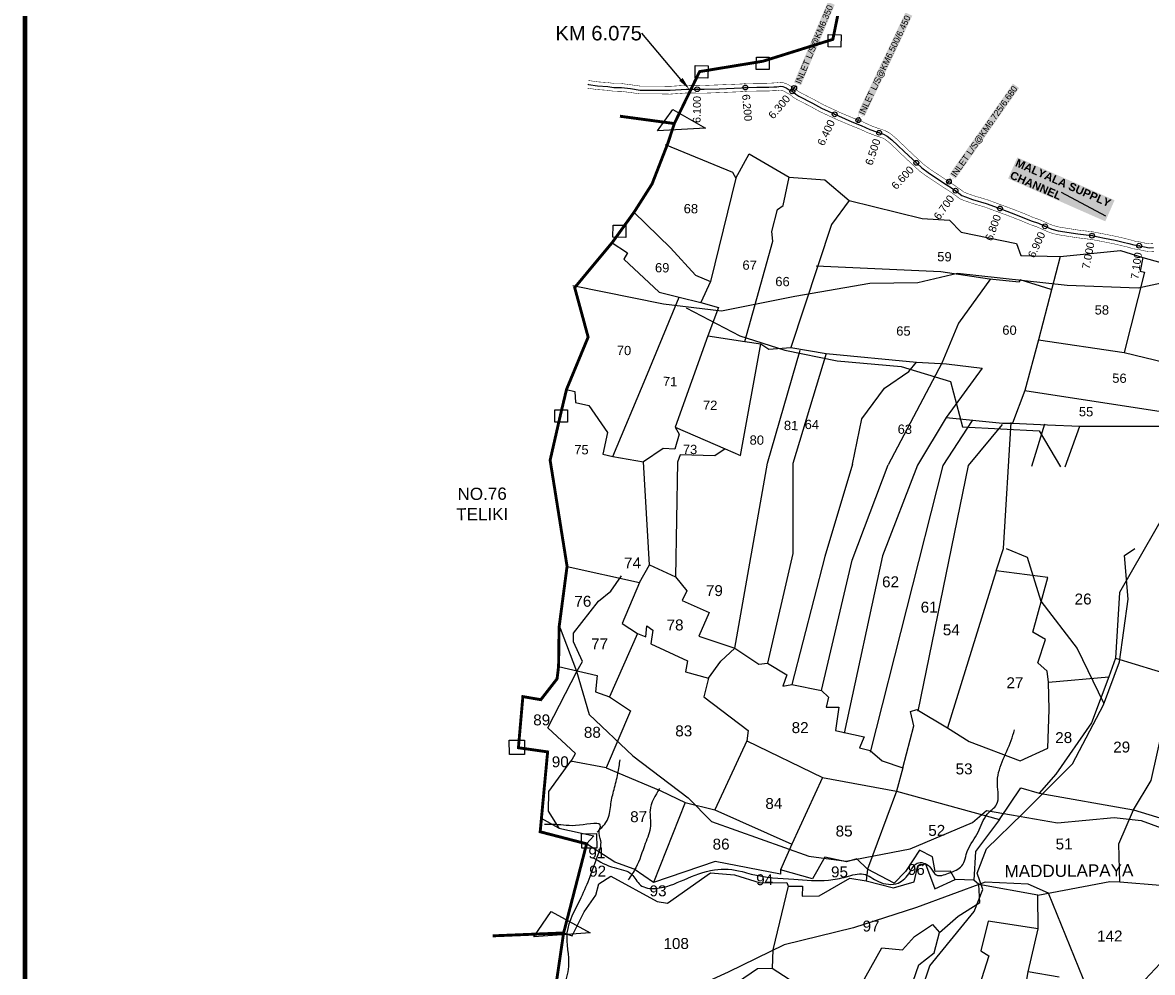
# Model space of a CAD drawing. Header units: inches. Extents: x 200798 to 217883, y 1619867 to 1626420.
# Drawn here: x 200798 to 203140, y 1622297 to 1624264 of the extents above; entities that cross this region are included whole.
import ezdxf
from ezdxf import colors
from ezdxf.entities.mleader import LeaderData, LeaderLine
from ezdxf.enums import TextEntityAlignment as Align
from ezdxf.math import Vec2, Vec3

# ---------------------------------------------------------------- set-up
doc = ezdxf.new("R2010")
doc.units = ezdxf.units.IN
doc.header["$LTSCALE"] = 15
doc.header["$MEASUREMENT"] = 0
doc.header["$PDMODE"] = 32
doc.header["$PDSIZE"] = 10
doc.linetypes.add('HIDDEN2', pattern=[0.1875, 0.125, -0.0625])
for name, color, linetype in [('CANAL1', 7, 'Continuous'), ('CHANAGE', 1, 'Continuous'), ('DIMENSION', 7, 'Continuous'), ('PLOT', 7, 'Continuous'), ('POINT', 2, 'Continuous'), ('RE REMARKS', 7, 'Continuous'), ('ROAD', 1, 'Continuous'), ('STREAM', 4, 'Continuous'), ('STRUCTURE', 5, 'Continuous'), ('TEXT', 1, 'Continuous'), ('text2', 7, 'Continuous'), ('Unknown_Line_Type', 7, 'Continuous'), ('VILLAGAE BOUNDRY STONES', 1, 'Continuous'), ('VILLAGE BOUNDRY', 5, 'Continuous'), ('VILLAGE STONES', 240, 'Continuous')]:
    doc.layers.add(name, color=color, linetype=linetype)
doc.styles.get("Standard").update_dxf_attribs({"font": 'arial.ttf'})
doc.dimstyles.get("Standard").update_dxf_attribs({"dimtxt": 0.18, "dimasz": 0.18, "dimexe": 0.18, "dimexo": 0.0625, "dimgap": 0.09, "dimtad": 0, "dimtih": 1, "dimtoh": 1, "dimdec": 4, "dimzin": 0, "dimdsep": 46, "dimtxsty": 'Standard', "dimcen": 0.09, "dimadec": 0, "dimazin": 0, "dimtfac": 1, "dimtdec": 4, "dimtofl": 0, "dimtmove": 0, "dimatfit": 3, "dimfxl": 1, "dimtolj": 1, "dimtzin": 0, "dimarcsym": 0})

# ---------------------------------------------------------------- blocks, each defined once
blk = doc.blocks.new('OT')
at = {"layer": 'STRUCTURE', "color": 190}
for points, const_width in [([(769751.4, 1706595.8), (769729.4, 1706595.8)], 0.5), ([(769751.4, 1706579), (769729.4, 1706579)], 0.5), ([(769775.2, 1706601.8), (769775.2, 1706597.8), (769769.2, 1706593.8), (769761.8, 1706593.8), (769754.4, 1706593.8), (769748.4, 1706597.8), (769748.4, 1706601.8)], 0.5), ([(769748.4, 1706573), (769748.4, 1706577), (769754.4, 1706581), (769761.8, 1706581), (769761.8, 1706581), (769761.8, 1706581), (769769.2, 1706581), (769775.2, 1706577), (769775.2, 1706573)], 0.5), ([(769761.8, 1706593.8), (769761.8, 1706581)], 2.5)]:
    blk.add_lwpolyline(points, dxfattribs=dict(at, const_width=const_width))
at = {"layer": 'STRUCTURE', "color": 0}
blk.add_circle((769761.8, 1706587.4), 1.87, dxfattribs=at)
blk.add_leader([(769732.6, 1706587.4), (769753.8, 1706587.4)], dimstyle='Standard', override={"dimasz": 10, "dimgap": 0.09, "dimtad": 0}, dxfattribs=at)

msp = doc.modelspace()

# ---------------------------------------------------------------- linework, layer by layer
at = {"layer": 'CANAL1', "color": 200, "const_width": 1}
for points in [[(201969.8, 1624144.4), (201972.4, 1624143.9), (201990.8, 1624141.3), (202012, 1624139.8), (202023.9, 1624138), (202039.8, 1624137.8), (202058.8, 1624135.3), (202078.8, 1624132.5), (202101, 1624132.4), (202117.9, 1624132.5), (202139.7, 1624132), (202174.1, 1624134.4), (202210.2, 1624133.9), (202241.2, 1624135.1), (202287.4, 1624136.9), (202297.7, 1624137.9), (202319.8, 1624138.3), (202344.6, 1624138.5), (202354.4, 1624139.1), (202355.4, 1624139.2), (202360.5, 1624139.3), (202364.4, 1624140), (202370.4, 1624140.4), (202375.9, 1624139.2), (202384.3, 1624136.1), (202390.7, 1624132), (202397.2, 1624128.7), (202404.9, 1624122.2), (202410.7, 1624118.8), (202438.6, 1624104.4), (202457.3, 1624094.1), (202491.9, 1624078), (202519.6, 1624066.3), (202539.5, 1624058.4), (202556.8, 1624050.4), (202570.7, 1624045.2), (202585, 1624040.5), (202594, 1624035.9), (202604.8, 1624027.5), (202617.5, 1624015.6), (202630.9, 1624002.7), (202647.5, 1623987.1), (202666.9, 1623969.2), (202679.1, 1623960.2), (202696.4, 1623948.8), (202716.3, 1623935.6), (202729.6, 1623926.9), (202743.4, 1623917.2), (202748.6, 1623913.1), (202755.3, 1623910.4), (202769.4, 1623905.4), (202797.5, 1623897.1), (202822.7, 1623887.8), (202849.9, 1623877.8), (202876.5, 1623867.4), (202891, 1623861), (202906.2, 1623855.7), (202925.8, 1623846.9), (202933.7, 1623843.9), (202946.1, 1623840.6), (202985.9, 1623834.3), (203015.3, 1623830.8), (203041.8, 1623825.7), (203064.2, 1623821.2), (203080.9, 1623817.3), (203093, 1623814.4), (203103.2, 1623811.3), (203114.2, 1623809.7), (203124.6, 1623807.2), (203133.2, 1623805.8), (203140.8, 1623806.3)], [(201968.8, 1624128.3), (201969.9, 1624128.1), (201989.1, 1624125.4), (202010.3, 1624123.9), (202022.6, 1624122), (202038.6, 1624121.8), (202056.6, 1624119.4), (202077.7, 1624116.5), (202101, 1624116.4), (202117.8, 1624116.5), (202140.1, 1624116), (202174.6, 1624118.4), (202210.4, 1624117.9), (202241.8, 1624119.1), (202288.4, 1624121), (202298.6, 1624121.9), (202320, 1624122.3), (202345.2, 1624122.5), (202355.4, 1624123.2), (202356.1, 1624123.2), (202362, 1624123.3), (202366.3, 1624124.1), (202369.2, 1624124.3), (202371.4, 1624123.8), (202377.1, 1624121.7), (202382.7, 1624118), (202388.3, 1624115.2), (202395.6, 1624109.1), (202403, 1624104.8), (202431.1, 1624090.3), (202450.1, 1624079.8), (202485.4, 1624063.4), (202513.6, 1624051.4), (202533.2, 1624043.6), (202550.7, 1624035.6), (202565.4, 1624030.1), (202578.9, 1624025.7), (202585.4, 1624022.4), (202594.3, 1624015.4), (202606.5, 1624004), (202619.9, 1623991.1), (202636.6, 1623975.4), (202656.7, 1623956.9), (202669.9, 1623947.1), (202687.6, 1623935.4), (202707.5, 1623922.2), (202720.7, 1623913.7), (202733.8, 1623904.5), (202740.4, 1623899.1), (202749.7, 1623895.4), (202764.5, 1623890.2), (202792.5, 1623881.9), (202817.1, 1623872.8), (202844.2, 1623862.8), (202870.3, 1623852.6), (202885.2, 1623846.1), (202900.3, 1623840.9), (202919.6, 1623832.2), (202928.7, 1623828.6), (202942.8, 1623824.9), (202983.7, 1623818.4), (203012.8, 1623815), (203038.7, 1623810), (203060.8, 1623805.6), (203077.3, 1623801.7), (203088.8, 1623799), (203099.7, 1623795.6), (203111.1, 1623794), (203121.4, 1623791.5), (203132.5, 1623789.8), (203143.1, 1623790.4)]]:
    msp.add_lwpolyline(points, dxfattribs=at)
at = {"layer": 'CANAL1', "color": 1, "linetype": 'HIDDEN2', "ltscale": 4, "const_width": 1}
msp.add_lwpolyline([(201969.3, 1624136.3), (201971.2, 1624136), (201989.9, 1624133.3), (202011.1, 1624131.8), (202023.2, 1624130), (202039.2, 1624129.8), (202057.7, 1624127.3), (202078.3, 1624124.5), (202101, 1624124.4), (202117.9, 1624124.5), (202139.9, 1624124), (202174.3, 1624126.4), (202210.3, 1624125.9), (202241.5, 1624127.1), (202287.9, 1624129), (202298.2, 1624129.9), (202319.9, 1624130.3), (202344.9, 1624130.5), (202354.9, 1624131.1), (202355.8, 1624131.2), (202361.3, 1624131.3), (202365.3, 1624132), (202369.8, 1624132.3), (202373.7, 1624131.5), (202380.7, 1624128.9), (202386.7, 1624125), (202392.8, 1624122), (202400.3, 1624115.6), (202406.9, 1624111.8), (202434.8, 1624097.3), (202453.7, 1624086.9), (202488.7, 1624070.7), (202516.6, 1624058.9), (202536.3, 1624051), (202553.7, 1624043), (202568.1, 1624037.7), (202582, 1624033.1), (202589.7, 1624029.2), (202599.5, 1624021.4), (202612, 1624009.8), (202625.4, 1623996.9), (202642.1, 1623981.3), (202661.8, 1623963.1), (202674.5, 1623953.6), (202692, 1623942.1), (202711.9, 1623928.9), (202725.2, 1623920.3), (202738.6, 1623910.9), (202744.5, 1623906.1), (202752.5, 1623902.9), (202766.9, 1623897.8), (202795, 1623889.5), (202819.9, 1623880.3), (202847.1, 1623870.3), (202873.4, 1623860), (202888.1, 1623853.5), (202903.3, 1623848.3), (202922.7, 1623839.5), (202931.2, 1623836.2), (202944.4, 1623832.7), (202984.8, 1623826.4), (203014, 1623822.9), (203040.3, 1623817.8), (203062.5, 1623813.4), (203079.1, 1623809.5), (203090.9, 1623806.7), (203101.4, 1623803.5), (203112.7, 1623801.9), (203123, 1623799.3), (203132.8, 1623797.8), (203142, 1623798.4)], dxfattribs=at)
at = {"layer": 'PLOT'}
for points in [[(202129.5, 1624011.3), (202269.6, 1623954), (202276.2, 1623941.9), (202303.9, 1623992), (202386.8, 1623943.6), (202460.4, 1623938.3), (202511.1, 1623895.6), (202662.6, 1623858.5), (202719, 1623854.8), (202743.5, 1623829.7), (202857.6, 1623806.6), (202867.1, 1623781.7), (202948.3, 1623779.9), (203073.3, 1623791.8), (203119.8, 1623777.8), (203254, 1623740.1)], [(202276.2, 1623941.9), (202223.5, 1623728), (202203.5, 1623684.5)], [(202295.2, 1623603.7), (202352.8, 1623811.1), (202350.9, 1623831.1), (202362.5, 1623877.2), (202374.2, 1623884.9), (202386.8, 1623943.6)], [(202511.1, 1623895.6), (202474.7, 1623845.7), (202390, 1623591.2)], [(202065.2, 1623871.1), (202140.7, 1623797.8), (202192.6, 1623741), (202223.5, 1623728)], [(202017.8, 1623809.6), (202051.7, 1623787.4), (202044, 1623774.2), (202117.3, 1623705.9), (202158.5, 1623695.5), (202203.5, 1623684.5), (202240.4, 1623673.6), (202217.9, 1623615), (202295.2, 1623603.7), (202327.9, 1623599), (202344.9, 1623587.9), (202390, 1623591.2), (202463.2, 1623578.8), (202650.7, 1623560.5), (202712.9, 1623557.4), (202786.9, 1623548.4), (202712.4, 1623446.1), (202652.6, 1623347.5)], [(202948.3, 1623779.9), (202903.6, 1623606.6), (202875.4, 1623501.7), (202849.6, 1623434.1)], [(203119.8, 1623777.8), (203114.2, 1623749), (203123.1, 1623747.4), (203081.1, 1623580.6)], [(202929.9, 1623711.3), (202865.4, 1623731.5), (202863.7, 1623726.2), (202801.7, 1623732.8), (202700.8, 1623747.6), (202443, 1623759.6)], [(202804.3, 1623733.3), (202738, 1623641.5), (202703.3, 1623558.8)], [(201925.4, 1623504.3), (201942.9, 1623500), (201944.3, 1623476.9), (201971.7, 1623470.6), (202010.4, 1623415.1), (202000.7, 1623370.3), (202021.1, 1623365.3), (202089.6, 1623528.3), (202158.5, 1623695.5)], [(202217.9, 1623615), (202150.7, 1623426.1), (202150.7, 1623426.1), (202159, 1623411.8), (202149.7, 1623380.2), (202125.9, 1623382.1), (202084.7, 1623354.2)], [(202903.6, 1623606.6), (203081.1, 1623580.6), (203229.6, 1623544.5)], [(202253.8, 1623381.1), (202285.8, 1623367), (202327.9, 1623599)], [(202342, 1623351.2), (202409.6, 1623585.2)], [(202463.2, 1623578.8), (202394.6, 1623350.6)], [(202517.7, 1623349.1), (202537.3, 1623443.4), (202584.6, 1623507.1), (202634.9, 1623541.2), (202650.7, 1623560.5)], [(202703.3, 1623558.8), (202592.2, 1623348.2)], [(202875.4, 1623501.7), (203193.9, 1623452.8)], [(202705.8, 1623346.9), (202766.5, 1623439.9)], [(202712.4, 1623446.1), (202828.7, 1623434.1), (202849.6, 1623434.1), (202922.4, 1623431.2), (202988.9, 1623428)], [(202150.7, 1623426.1), (202253.8, 1623381.1), (202232.5, 1623366.6), (202160.6, 1623368.5), (202155.5, 1623353.4)], [(202828.2, 1623431.6), (202757.5, 1623346.3)], [(202831.2, 1623174.9), (202846.9, 1623435.5)], [(202916.2, 1623432.2), (202889.3, 1623344.7)], [(202958.5, 1623343.9), (202988.9, 1623428), (203172.5, 1623428.2), (203174.8, 1623436.5), (203193.1, 1623437.8), (203264.5, 1623417.9), (203406, 1623400.3), (203421.2, 1623394.8), (203489.7, 1623389.4), (203533, 1623381.3), (203642.7, 1623355.6), (203744.4, 1623334.7)], [(202021.1, 1623365.3), (202084.7, 1623354.2)], [(202097, 1623140.8), (202084.7, 1623354.2)], [(202155.5, 1623353.4), (202151.5, 1623115.8)], [(202274.2, 1622968.3), (202342, 1623351.2)], [(202394.6, 1623350.6), (202394.5, 1623164.4), (202341.7, 1622937.1)], [(202517.7, 1623349.1), (202460.5, 1623157.9), (202392.5, 1622893.2), (202453.5, 1622880.2), (202468, 1622866.9), (202463.7, 1622846.2), (202490, 1622846.1), (202482.6, 1622797.3), (202497.7, 1622793.9), (202542.3, 1622784.8), (202532.3, 1622761.6), (202554.8, 1622756.5), (202579.2, 1622734.9), (202622.5, 1622720), (202644.8, 1622807.6), (202638.5, 1622836.7), (202651.3, 1622841.3), (202715, 1622803.1), (202760.1, 1622774.8), (202865.3, 1622734.7), (202922.9, 1622760.9), (202925.7, 1622841), (202924.3, 1622897.8), (202921.3, 1622920.2), (202901.9, 1622937.6), (202917.7, 1622985.8), (202891.6, 1623001), (202922.5, 1623114.9), (202815.5, 1623128.5), (202831.2, 1623174.9)], [(202453.5, 1622880.2), (202517.3, 1623150.4), (202592.2, 1623348.2)], [(202652.6, 1623347.5), (202580.1, 1623159.3), (202500.9, 1622792.1)], [(202555, 1622752.6), (202705.8, 1623346.9)], [(202757.5, 1623346.3), (202653.2, 1622837.4)], [(203218.9, 1623340.9), (203071.5, 1623083.5), (203063, 1622947.4), (203049.1, 1622908.7), (203013.2, 1622813.4), (202939.7, 1622706.9), (202904.7, 1622667.5)], [(201926.5, 1623137.7), (202076.9, 1623103.9), (202097, 1623140.8), (202151.5, 1623115.8), (202174.9, 1623087.1), (202164.8, 1623066.7), (202221, 1623042.2), (202199.3, 1622993.2), (202274.2, 1622968.3), (202324.2, 1622935.3), (202341.7, 1622937.1), (202382.1, 1622913.1), (202373.7, 1622889.3), (202392.5, 1622893.2)], [(201934.2, 1622732.7), (201944.1, 1622749.9), (201886.7, 1622802.9), (201947.3, 1622921.4), (201958.7, 1622940.5), (201940.1, 1622981.4), (201939.9, 1622999.3), (201991.3, 1623065.7), (202017.4, 1623086.2), (202039.1, 1623118.2)], [(202815.5, 1623128.5), (202715, 1622803.1)], [(202076.9, 1623103.9), (202040.7, 1623019.2), (202072.6, 1622998.5), (202089.6, 1622991.9), (202091.7, 1623014.5), (202104.2, 1623005.5), (202100.4, 1622977.2), (202175.9, 1622942.2), (202171.6, 1622919), (202219.8, 1622905.7), (202245, 1622941.5), (202274.2, 1622968.3)], [(202072.6, 1622998.5), (202014.5, 1622867.5)], [(203063, 1622947.4), (203185.2, 1622910.1), (203281.8, 1622872.1), (203319.4, 1622891.2), (203377.8, 1622886.9), (203496.5, 1622868.9), (203497.2, 1622847.7), (203673.6, 1622828.4), (203731.9, 1622837), (203769.9, 1622810.8), (203796.2, 1622842.2), (203816, 1622984.4), (204048.5, 1622961.3), (204124, 1622965.6)], [(201908.9, 1622930.4), (201988.8, 1622911.3), (201985.4, 1622877.5), (202014.5, 1622867.5), (202058.1, 1622838.3), (202007.7, 1622720.3), (202120.9, 1622672.3), (202171.2, 1622648.8), (202232.9, 1622633), (202392.1, 1622562.4), (202369, 1622508.8)], [(202219.8, 1622905.7), (202209.8, 1622867.2), (202301.5, 1622797.5), (202299.3, 1622776), (202456, 1622700.3), (202609, 1622672), (202823, 1622613.2), (202867.2, 1622679.1), (202904.7, 1622667.5), (203100.1, 1622633.3), (203234.5, 1622592.4)], [(202924.3, 1622897.8), (203049.1, 1622908.7)], [(203071.9, 1622483.8), (203070.3, 1622562.7), (203100.1, 1622633.3), (203137.2, 1622693.7), (203185.2, 1622910.1)], [(202299.3, 1622776), (202232.9, 1622633)], [(202007.7, 1622720.3), (201933.9, 1622734), (201888.1, 1622671.2), (201887.2, 1622630.2), (201909.3, 1622595.1), (201982, 1622579.3), (201967, 1622562.8)], [(202622.5, 1622720), (202609, 1622672), (202549.2, 1622510.1), (202546.4, 1622486.3)], [(202456, 1622700.3), (202392.1, 1622562.4)], [(202171.2, 1622648.8), (202105.4, 1622482.7)], [(201909.3, 1622595.1), (201873.7, 1622615.5)], [(202823, 1622613.2), (202773.2, 1622546.7), (202769.7, 1622487.3)], [(202946.2, 1622286.6), (202881.8, 1622297.9), (202902.9, 1622386.7), (202902.4, 1622456.4), (202780, 1622478.3), (202769.7, 1622487.3), (202730.6, 1622488.7), (202721.4, 1622506.2), (202689.1, 1622505.4), (202683.8, 1622536), (202657.1, 1622549.4), (202627.9, 1622505.6), (202604.3, 1622481.6), (202549.2, 1622510.1), (202526.9, 1622532), (202505.4, 1622525.6), (202460.6, 1622535.5), (202434.8, 1622490.6), (202369, 1622508.8), (202368.5, 1622500.3), (202233.4, 1622526), (202105.4, 1622482.7), (202065.5, 1622510.1), (202025.7, 1622524.6), (201967, 1622562.8)], [(201919.3, 1622378.2), (201937.3, 1622372), (201961.9, 1622422), (201986, 1622456.2), (201992.1, 1622480), (202016.9, 1622496), (202113, 1622443.5), (202134.6, 1622439.7), (202223.6, 1622503.1), (202273.5, 1622498.4), (202326.9, 1622481.8), (202381.9, 1622482.8), (202384.8, 1622475.4), (202414.2, 1622475.1), (202413.8, 1622454.1), (202448.9, 1622454.9), (202512.4, 1622491.7), (202546.4, 1622486.3), (202603.2, 1622472), (202645.6, 1622484.2), (202653.3, 1622517.6), (202669.2, 1622521.1), (202688.8, 1622469.7), (202730.6, 1622488.7)], [(202902.4, 1622456.4), (203051.6, 1622484.9), (203071.9, 1622483.8), (203239.1, 1622470.1), (203206, 1622422.7), (203287.9, 1622404.8), (203297.8, 1622444.3), (203344.3, 1622455.3), (203376.3, 1622483.6), (203361.9, 1622520.3)], [(201879.9, 1622217.5), (201978.5, 1622153.4), (202001.9, 1622219.8), (202051.4, 1622211.2), (202059.1, 1622220.8), (202137.2, 1622238), (202160.9, 1622256.1), (202251.7, 1622256.7), (202321.4, 1622304.7), (202351.2, 1622305.5), (202386.6, 1622282.5), (202532.9, 1622265.7), (202578.9, 1622347.7), (202621.3, 1622343.2), (202646.8, 1622370.8), (202683.6, 1622395.5), (202698, 1622379.5), (202736.8, 1622412.8), (202781.9, 1622441.2), (202780, 1622478.3)], [(202384.8, 1622475.4), (202352.6, 1622343.5), (202351.2, 1622305.5)], [(203050.5, 1622266.5), (203124.6, 1622281.6), (203176.6, 1622337.3), (203206, 1622422.7)], [(202902.9, 1622386.7), (202799.4, 1622402.5), (202784.2, 1622341), (202800.5, 1622330.5), (202775.4, 1622253), (202764.7, 1622177.2), (202768.2, 1622127.8), (202780.1, 1622122.9), (202784.6, 1622101.6), (202839.8, 1622091.4), (202855.1, 1622143.4), (202881.8, 1622297.9)], [(202386.6, 1622282.5), (202409.7, 1622236.3), (202399.7, 1622226.9), (202339.6, 1622234), (202334.9, 1622181.7), (202464, 1622172.6), (202616.2, 1622166.2), (202626.7, 1622176.9), (202626.4, 1622228.8), (202655.2, 1622312.2), (202687, 1622336.8), (202698, 1622379.5)]]:
    msp.add_lwpolyline(points, dxfattribs=at)
at = {"layer": 'POINT'}
for p in [(202397.2, 1624128.7), (202530, 1624062.1), (202717.8, 1623934.6)]:
    msp.add_point(p, dxfattribs=at)
at = {"layer": 'ROAD'}
for points in [[(201938.4, 1623719.6), (202126.6, 1623681.6), (202246.8, 1623667.1), (202398.2, 1623697.4), (202553.9, 1623724.4), (202653.5, 1623725.7), (202735.7, 1623744.8), (202962.7, 1623720.3), (203109.8, 1623714.7), (203235.7, 1623741.3), (203361.8, 1623744.3), (203451.1, 1623777), (203644.5, 1623735.4)], [(202173.4, 1623673.1), (202284.4, 1623615.1), (202377.8, 1623585.8), (202486.3, 1623563.7), (202619.2, 1623552), (202720.9, 1623520.4), (202745.7, 1623426.6), (202905.2, 1623418.5), (202948.8, 1623344)], [(202233.9, 1621042.9), (202310.4, 1621303.5), (202350.1, 1621369.4), (202426.3, 1621524.3), (202459.6, 1621595.3), (202514.1, 1621837.5), (202571.4, 1621957.4), (202626.2, 1622157.1), (202678, 1622309.8), (202770.3, 1622422.5), (202788, 1622468.1), (202776.1, 1622501.8), (202795.6, 1622552.6), (202871.2, 1622625.9), (202973.7, 1622728.5), (203038.4, 1622850.7), (203071.5, 1622940), (203089.2, 1623069.7), (203081.9, 1623160.3), (203103.4, 1623174.9)], [(202836.6, 1623174.9), (202880.1, 1623156.7), (202908.4, 1623065.6), (202983.5, 1622967.4), (203038.5, 1622855.2)], [(201912.5, 1623009.6), (201946.2, 1622920.3), (201972.4, 1622831.1), (202062.6, 1622745.4), (202177.3, 1622657.9), (202225.6, 1622609.2), (202427.8, 1622537), (202505, 1622526.7), (202637.2, 1622552.3), (202766.4, 1622606.9), (202796, 1622631.8), (202847.6, 1622623), (202943.2, 1622606.1), (203060, 1622617.4), (203116.6, 1622611.1), (203259.5, 1622558.4)], [(202683.6, 1621845.7), (202856.7, 1621818), (202923.8, 1621880.7), (202960.8, 1622115.8), (203050.6, 1622170.1), (202996, 1622284.1), (202923.9, 1622460.6), (202881.9, 1622479.6), (202792.8, 1622483.2), (202650.4, 1622430.7), (202519.8, 1622389.1), (202376.2, 1622353.7), (202260.7, 1622297.1), (202189, 1622264.4), (202124, 1622193.2), (201984, 1622110.7), (201890.7, 1622097.2), (201867.7, 1622103.2), (201864.8, 1622060.3), (201840.2, 1622038.6), (201762.1, 1622001.6)]]:
    msp.add_lwpolyline(points, dxfattribs=at)
at = {"layer": 'STREAM'}
for points, knots in [([(203713.3, 1623335.1), (203719.4, 1623166.7), (203710.4, 1623121.5), (203702.8, 1623043.3), (203702.2, 1622950), (203697.3, 1622878.5), (203730.1, 1622822), (203712.7, 1622765.1), (203731, 1622697.6), (203692.6, 1622645.5), (203657.8, 1622593.9), (203645.8, 1622538.8), (203650.6, 1622475.8), (203583.6, 1622442), (203560.9, 1622374), (203528.1, 1622300.4), (203456.4, 1622269.5), (203408.6, 1622209.6), (203344.2, 1622158.2), (203258.3, 1622106.8), (203214.1, 1622010.1), (203153.1, 1621930.7), (203070.1, 1621890.2), (202962.7, 1621926.1), (202955.2, 1621815.1), (202949.5, 1621739.1), (202901.7, 1621657.8), (202822.7, 1621650.6), (202748.6, 1621617.2), (202674.2, 1621601.9), (202593, 1621534), (202636.1, 1621437.7), (202643.9, 1621356.1), (202644.4, 1621303.8), (202646.6, 1621244.1), (202618.2, 1621188.5), (202578.3, 1621137.2), (202538.2, 1621098.9), (202490.3, 1621039.2), (202447, 1621005.5), (202416.1, 1620981.4)], [3114.346054, 3114.346054, 3114.346054, 3114.346054, 3193.735638, 3551.129199, 3860.237759, 4091.818524, 4212.253611, 4457.177755, 4617.051632, 4846.70395, 5023.899045, 5212.94387, 5382.461137, 5568.906108, 5838.426719, 6049.483577, 6310.152673, 6539.289079, 6771.900422, 7096.627169, 7466.504332, 7759.012172, 8032.626799, 8327.488701, 8551.314179, 8873.504696, 9132.118729, 9339.457715, 9587.947941, 9909.075697, 10059.676047, 10522.132654, 10699.888244, 10862.269999, 11019.443436, 11262.635003, 11432.845417, 11641.186226, 11789.587045, 12160.95051, 12160.95051, 12160.95051, 12160.95051]), ([(202435.7, 1621015.3), (202450.6, 1621026.8), (202482.7, 1621051.6), (202522.6, 1621102.2), (202556.7, 1621149.8), (202608.7, 1621199.3), (202625.2, 1621281.2), (202616.4, 1621368.9), (202611.8, 1621446), (202598.8, 1621507.4), (202578, 1621567), (202629.5, 1621632.6), (202691.2, 1621607.5), (202743.4, 1621634.2), (202790.4, 1621662.1), (202843.3, 1621689.8), (202907.8, 1621699.9), (202914.2, 1621762.8), (202937.5, 1621827.3), (202924.6, 1621897.8), (202968.7, 1621964.9), (202964.6, 1622031), (202950.9, 1622096), (202979.1, 1622138), (203028.6, 1622176.7), (203103.8, 1622164.8), (203206.5, 1622150.8), (203294.2, 1622164.1), (203377, 1622189.8), (203394.6, 1622240.7), (203444.9, 1622258), (203474.2, 1622317.9), (203538.2, 1622367.8), (203584.7, 1622443.9), (203593.9, 1622519), (203624.9, 1622566.5), (203634.9, 1622626.8), (203680.2, 1622673.6), (203714.2, 1622738.1), (203705.7, 1622795.8), (203696.2, 1622842.2), (203687.7, 1622886.1), (203654.4, 1622951.4), (203690, 1623036.9), (203684.5, 1623118.4), (203680.6, 1623160.1), (203677.2, 1623335.5)], [0, 0, 0, 0, 179.244014, 385.375465, 610.367919, 738.208002, 1061.49559, 1348.332001, 1588.767154, 1791.561908, 1953.150964, 2164.277418, 2412.453087, 2483.826412, 2713.081484, 2934.241978, 3064.500984, 3275.926997, 3434.350673, 3739.734995, 3899.215539, 4169.768214, 4346.045987, 4508.665109, 4618.232938, 4931.881667, 5164.976515, 5621.231737, 5778.937304, 5942.790141, 6079.183836, 6250.02023, 6546.641575, 6848.703159, 7069.783153, 7254.860428, 7377.927314, 7639.223077, 7857.343013, 8043.949206, 8177.278168, 8311.876833, 8469.209287, 8852.954357, 9108.894869, 9250.090542, 9250.090542, 9250.090542, 9250.090542])]:
    msp.add_open_spline(points, degree=3, knots=knots, dxfattribs=at)
for points in [[(201980.6, 1622533.9), (202024.3, 1622513.5), (202060.2, 1622500.1), (202078.5, 1622477.5), (202110.5, 1622470.5), (202168.9, 1622488.5), (202231.8, 1622509.1), (202289.1, 1622505.6), (202308.2, 1622500.3), (202396.7, 1622489.3), (202468.3, 1622487.8), (202505.3, 1622494.6), (202541, 1622500.1), (202571.7, 1622484.7), (202612.7, 1622481.7), (202637.2, 1622504.6), (202652.1, 1622522.9), (202678.1, 1622515.3), (202691.3, 1622498.5), (202717.3, 1622502), (202744.5, 1622517.1), (202756.6, 1622549), (202778.6, 1622587), (202797.2, 1622624.2), (202816.6, 1622644.5), (202818.3, 1622686.7), (202828.3, 1622732.9), (202846.9, 1622776.6), (202853.9, 1622798.8)], [(201988.7, 1622587.3), (202011.2, 1622614.7), (202017.5, 1622646), (202023.8, 1622675.3), (202032, 1622708.5), (202036.4, 1622737.1)], [(202118.3, 1622677.2), (202098.5, 1622632.2), (202099.4, 1622599.7), (202088.6, 1622563.2), (202068.8, 1622513.1), (202053.3, 1622488.3)], [(201117.1, 1621285.5), (201195.4, 1621334.2), (201257.6, 1621368.4), (201285.4, 1621397.2), (201347.4, 1621452.2), (201409, 1621483.2), (201430.9, 1621506.8), (201458.6, 1621542.7), (201480.7, 1621555.9), (201517.1, 1621570), (201536.3, 1621607.2), (201557, 1621626.2), (201577.5, 1621668.6), (201593.6, 1621696.6), (201616.9, 1621713.1), (201660.1, 1621771.4), (201725.6, 1621800.5), (201769.7, 1621813.8), (201817.1, 1621825.8), (201822.1, 1621849.9), (201821.9, 1621887.6), (201832.6, 1621933.8), (201842.8, 1621961.2), (201838.6, 1621998.5), (201852.4, 1622075.3), (201861.2, 1622121.5), (201885, 1622154.8), (201918.7, 1622173.3), (201923.8, 1622186.3), (201917.1, 1622220.7), (201930.1, 1622308.8), (201927, 1622378.3), (201955.8, 1622451.6), (201990.9, 1622540.9), (201996.6, 1622568.8), (201993.2, 1622590.3), (201995.7, 1622598.4), (201952.1, 1622601.3), (201902.1, 1622602.9), (201879.9, 1622602.8)]]:
    msp.add_spline(points, degree=3, dxfattribs=at)
at = {"layer": 'text2', "color": 3}
for p in [(202196, 1624126.1), (202295.9, 1624129.7), (202393.2, 1624121.6), (202481, 1624074.2), (202573.3, 1624035.9), (202650.3, 1623973.7), (202731.6, 1623915.8), (202823.8, 1623878.9), (202916.8, 1623842.2), (203014.4, 1623822.8), (203112.1, 1623801.9)]:
    msp.add_point(p, dxfattribs=at)
at = {"layer": 'Unknown_Line_Type', "color": 2}
msp.add_lwpolyline([(201969.3, 1624136.3), (201971.2, 1624136), (201989.9, 1624133.3), (202011.1, 1624131.8), (202023.2, 1624130), (202039.2, 1624129.8), (202057.7, 1624127.3), (202078.3, 1624124.5), (202101, 1624124.4), (202117.9, 1624124.5), (202139.9, 1624124), (202174.3, 1624126.4), (202210.3, 1624125.9), (202241.5, 1624127.1), (202287.9, 1624129), (202298.2, 1624129.9), (202319.9, 1624130.3), (202344.9, 1624130.5), (202354.9, 1624131.1), (202355.8, 1624131.2), (202361.3, 1624131.3), (202365.3, 1624132), (202369.8, 1624132.3), (202373.7, 1624131.5), (202380.7, 1624128.9), (202386.7, 1624125), (202392.8, 1624122), (202400.3, 1624115.6), (202406.9, 1624111.8), (202434.8, 1624097.3), (202453.7, 1624086.9), (202488.7, 1624070.7), (202516.6, 1624058.9), (202536.3, 1624051), (202553.7, 1624043), (202568.1, 1624037.7), (202582, 1624033.1), (202589.7, 1624029.2), (202599.5, 1624021.4), (202612, 1624009.8), (202625.4, 1623996.9), (202642.1, 1623981.3), (202661.8, 1623963.1), (202674.5, 1623953.6), (202692, 1623942.1), (202711.9, 1623928.9), (202725.2, 1623920.3), (202738.6, 1623910.9), (202744.5, 1623906.1), (202752.5, 1623902.9), (202766.9, 1623897.8), (202795, 1623889.5), (202819.9, 1623880.3), (202847.1, 1623870.3), (202873.4, 1623860), (202888.1, 1623853.5), (202903.3, 1623848.3), (202922.7, 1623839.5), (202931.2, 1623836.2), (202944.4, 1623832.7), (202984.8, 1623826.4), (203014, 1623822.9), (203040.3, 1623817.8), (203062.5, 1623813.4), (203079.1, 1623809.5), (203090.9, 1623806.7), (203101.4, 1623803.5), (203112.7, 1623801.9), (203123, 1623799.3), (203132.8, 1623797.8), (203142, 1623798.4)], dxfattribs=at)
at = {"layer": 'VILLAGAE BOUNDRY STONES'}
for points in [[(202467.8, 1624239.2), (202494.4, 1624238.9), (202494.1, 1624213.5), (202467.5, 1624213.8)], [(202318.9, 1624192.5), (202345.4, 1624192.2), (202345.1, 1624166.8), (202318.6, 1624167.1)], [(202192.2, 1624175.1), (202218.7, 1624174.7), (202218.4, 1624149.3), (202191.9, 1624149.6)], [(202021.8, 1623844.8), (202048.3, 1623844.5), (202048, 1623819.1), (202021.5, 1623819.4)], [(201901.2, 1623462), (201927.7, 1623461.7), (201927.4, 1623436.3), (201900.9, 1623436.6)], [(201806.7, 1622777.6), (201838, 1622777.8), (201838.2, 1622747.9), (201806.9, 1622747.6)], [(201956.6, 1622583.9), (201987.8, 1622584.1), (201988, 1622554.2), (201956.8, 1622554)]]:
    msp.add_lwpolyline(points, close=True, dxfattribs=at)
for points in [[(202114.1, 1624040), (202145.7, 1624084.4), (202213.5, 1624045.5), (202114.1, 1624040)], [(201857.4, 1622370), (201893.7, 1622423), (201974.5, 1622378.7), (201857.4, 1622370)]]:
    msp.add_lwpolyline(points, dxfattribs=at)
at = {"layer": 'VILLAGE BOUNDRY', "const_width": 10}
msp.add_lwpolyline([(200803.1, 1625989.3), (207360, 1625989.3), (207360, 1619977), (200803.1, 1619977)], close=True, dxfattribs=at)
at = {"layer": 'VILLAGE BOUNDRY', "const_width": 6}
for points in [[(201926.5, 1623137.7), (201926.5, 1623137.7), (201891.4, 1623357.6), (201913.2, 1623453.2), (201925.4, 1623504.3), (201970.2, 1623612.6), (201942.3, 1623715.1), (202020.5, 1623809.1), (202031.9, 1623824.9), (202065.2, 1623871.1), (202102.6, 1623929.8), (202135.5, 1624014.5), (202148.8, 1624055), (202036.1, 1624070.2), (202148.8, 1624055), (202201.1, 1624162.6), (202332.4, 1624184.1), (202477.3, 1624229.4), (202497.6, 1624328.9)], [(201904.3, 1622275.5), (201919.3, 1622378.2), (201772.1, 1622372.2), (201919.3, 1622378.2), (201967, 1622562.8), (201870.8, 1622587.8), (201886.2, 1622753.3), (201825.7, 1622761.9), (201834.9, 1622867.8), (201872.2, 1622861.5), (201905.8, 1622904.7), (201908.9, 1622930.4), (201910, 1623011.9), (201926.5, 1623137.7)]]:
    msp.add_lwpolyline(points, dxfattribs=at)

# ---------------------------------------------------------------- block references
at = {"layer": 'STRUCTURE', "color": 0}
for p, xscale, yscale, zscale, rotation in [((506455.1, 1043692.6), 0.3500000000000003, 0.3500000000000003, 0.3500000000000003, 51.92514282111429), ((621441.6, 1120207.5), 0.3500000000000003, 0.3500000000000003, 0.3500000000000003, 64.01808646092934), ((531787.5, 1057305), 0.3500000000000002, 0.3500000000000002, 0.3500000000000002, 54.42330879046578)]:
    msp.add_blockref('OT', p, dxfattribs=dict(at, xscale=xscale, yscale=yscale, zscale=zscale, rotation=rotation))

# ---------------------------------------------------------------- texts
at = {"layer": 'CHANAGE'}
for s, rotation, p in [('6.100', 89.2348, (202195.8, 1624112.1)), ('6.300', 49.8742, (202384.2, 1624110.9)), ('6.400', 65.0284, (202475.1, 1624061.5)), ('6.500', 71.7362, (202568.9, 1624022.7)), ('6.600', 47.2807, (202640.8, 1623963.4)), ('6.700', 54.9736, (202723.6, 1623904.3)), ('6.800', 69.7996, (202819, 1623865.7)), ('6.900', 65.7408, (202911, 1623829.4)), ('7.000', 79.081, (203011.8, 1623809)), ('7.100', 81.9467, (203110.2, 1623788.1))]:
    msp.add_text(s, height=16, rotation=rotation, dxfattribs=at).set_placement(p, align=Align.MIDDLE_RIGHT)
msp.add_text('6.200', height=16, rotation=275.2761, dxfattribs=at).set_placement((202297.2, 1624115.7), align=Align.MIDDLE_LEFT)
at = {"layer": 'DIMENSION'}
for s, height, rotation, p in [('68', 19.21, 359.3267, (202183.1, 1623878.7)), ('67', 19.21, 359.3267, (202304.9, 1623761.7)), ('59', 19.21, 359.3267, (202708.6, 1623779.1)), ('69', 19.21, 359.3267, (202123.6, 1623756.3)), ('66', 19.21, 359.3267, (202373, 1623727.7)), ('58', 19.21, 359.3267, (203034.8, 1623668.9)), ('65', 19.21, 359.3267, (202623.6, 1623625.2)), ('60', 19.21, 359.3267, (202843.4, 1623627)), ('70', 19.21, 359.3267, (202044.5, 1623584.9)), ('56', 19.21, 359.3267, (203071.3, 1623527.5)), ('71', 19.21, 359.3267, (202140.1, 1623520.6)), ('72', 19.21, 359.3267, (202223.1, 1623471.5)), ('55', 19.21, 359.3267, (203002.1, 1623458)), ('81', 19.21, 359.3267, (202390.8, 1623429.5)), ('64', 19.21, 359.3267, (202433.8, 1623431.6)), ('63', 19.21, 359.3267, (202626.5, 1623421.8)), ('80', 19.21, 359.3267, (202319.7, 1623399.3)), ('75', 19.21, 359.3267, (201956.3, 1623379.3)), ('73', 19.21, 359.3267, (202181.3, 1623379.9)), ('74', 22.65, 0.4088, (202062.2, 1623144.7)), ('62', 22.65, 0.4088, (202596.9, 1623105.7)), ('79', 22.65, 0.4088, (202231.8, 1623087.4)), ('76', 22.65, 0.4088, (201959.2, 1623065.3)), ('61', 22.65, 0.4088, (202676.9, 1623053.2)), ('26', 22.65, 0.4088, (202995.9, 1623070)), ('78', 22.65, 0.4088, (202150.3, 1623016.2)), ('54', 22.65, 0.4088, (202722.8, 1623006.3)), ('77', 22.65, 0.4088, (201993.9, 1622977.2)), ('27', 22.65, 0.4088, (202854.6, 1622896.6)), ('89', 22.65, 0.4088, (201873.9, 1622819.6)), ('83', 22.65, 0.4088, (202168.3, 1622796.8)), ('82', 22.65, 0.4088, (202409.5, 1622803.6)), ('88', 22.65, 0.4088, (201978.9, 1622793.8)), ('28', 22.65, 0.4088, (202955.7, 1622782.9)), ('29', 22.65, 0.4088, (203075.9, 1622763.3)), ('90', 22.65, 0.4088, (201912.4, 1622732.8)), ('53', 22.65, 0.4088, (202749.3, 1622718.1)), ('84', 22.65, 0.4088, (202355, 1622646.4)), ('87', 22.65, 0.4088, (202074.8, 1622619.1)), ('85', 22.65, 0.4088, (202500.6, 1622589.4)), ('52', 22.65, 0.4088, (202692.6, 1622590.7)), ('86', 22.65, 0.4088, (202245.7, 1622562.3)), ('51', 22.65, 0.4088, (202956.5, 1622562.6)), ('91', 22.65, 0.4088, (201988.2, 1622544.1)), ('92', 22.65, 0.4088, (201989.8, 1622506.2)), ('95', 22.65, 0.4088, (202491.1, 1622504.8)), ('96', 22.65, 0.4088, (202650.2, 1622509.7)), ('94', 22.65, 0.4088, (202335.9, 1622488.5)), ('93', 22.65, 0.4088, (202115.1, 1622465.5)), ('97', 22.65, 0.4088, (202556.6, 1622392.5)), ('108', 22.65, 0.4088, (202152.6, 1622356.3)), ('142', 22.65, 0.4088, (203051.2, 1622371.8))]:
    msp.add_text(s, height=height, rotation=rotation, dxfattribs=at).set_placement(p, align=Align.MIDDLE_CENTER)
at = {"layer": 'STRUCTURE', "color": 5, "attachment_point": 1, "bg_fill": 1, "box_fill_scale": 1.1, "bg_fill_color": 7, "bg_fill_true_color": 16777215, "bg_fill_transparency": 0}
for s, insert, char_height, width, rotation in [('INLET L/S@KM6.350', (202398.6, 1624140.9), 13, 178.405, 67.2631), ('INLET L/S@KM6.500/6.450', (202530.6, 1624077.3), 13, 228.133, 64.6134), ('INLET L/S@KM6.725/6.680', (202720.8, 1623950), 13, 226.719, 55.0186), ('{\\fArial|b1|i0|c0|p34;\\C1;MALYALA SUPPLY CHANNEL}', (202860.6, 1623982.6), 16.64, 216.744, 336.2279)]:
    msp.add_mtext(s, dxfattribs=dict(at, insert=insert, char_height=char_height, width=width, rotation=rotation))
at = {"layer": 'TEXT', "char_height": 25.289, "attachment_point": 1, "rotation": 0.4088}
for s, insert, width in [('\\pi-17.1315;NO.76 \\P\\pi-20.22796;TELIKI', (201716.5, 1623300.4), 63.53), ('\\pi-25.18569;{\\C1;MADDULAPAYA}', (202858.2, 1622519.1), 214.061)]:
    msp.add_mtext(s, dxfattribs=dict(at, insert=insert, width=width))

# ---------------------------------------------------------------- leaders
at = {"layer": 'RE REMARKS', "color": 1}
msp.add_leader([(203042.7, 1623862.9, -19), (202951.1, 1623912, -19)], dimstyle='Standard', override={"dimasz": 45}, dxfattribs=at)
at = {"layer": 'VILLAGE STONES', "color": 1}
ml = msp.add_multileader_mtext('Standard', dxfattribs=at)
ml.set_content('KM 6.075', color=1)
ml.set_leader_properties()
ml.build(insert=Vec2(0, 0))
ml.multileader.update_dxf_attribs({"dogleg_length": 0.36, "arrow_head_size": 27})
ctx = ml.context
ctx.base_point, ctx.char_height, ctx.arrow_head_size, ctx.landing_gap_size, ctx.plane_origin = Vec3(201906.9, 1624242.1), 30, 27, 0.09, Vec3(203101, 1623934.6)
ctx.text_align_type = 2
notes = []
notes.append((ctx, [(1, (1, 1, 0), (202081.7, 1624242.1), (-1, 0), 1.396927018504357e-11, [(0, [(202180, 1624125.9)], 0, [])])]))
ctx.mtext.insert, ctx.mtext.alignment, ctx.mtext.flow_direction = Vec3(202081.6, 1624257.3), 3, 5
for ctx, leaders in notes:
    for number, flags, end, landing, length, lines in leaders:
        leader = LeaderData()
        leader.index, (leader.has_last_leader_line, leader.has_dogleg_vector, leader.attachment_direction) = number, flags
        leader.last_leader_point, leader.dogleg_vector, leader.dogleg_length = Vec3(end), Vec3(landing), length
        for number, points, colour, breaks in lines:
            line = LeaderLine()
            line.index, line.vertices, line.color, line.breaks = number, Vec3.list(points), colors.encode_raw_color(colour), breaks
            leader.lines.append(line)
        ctx.leaders.append(leader)

doc.saveas('drawing.dxf')
